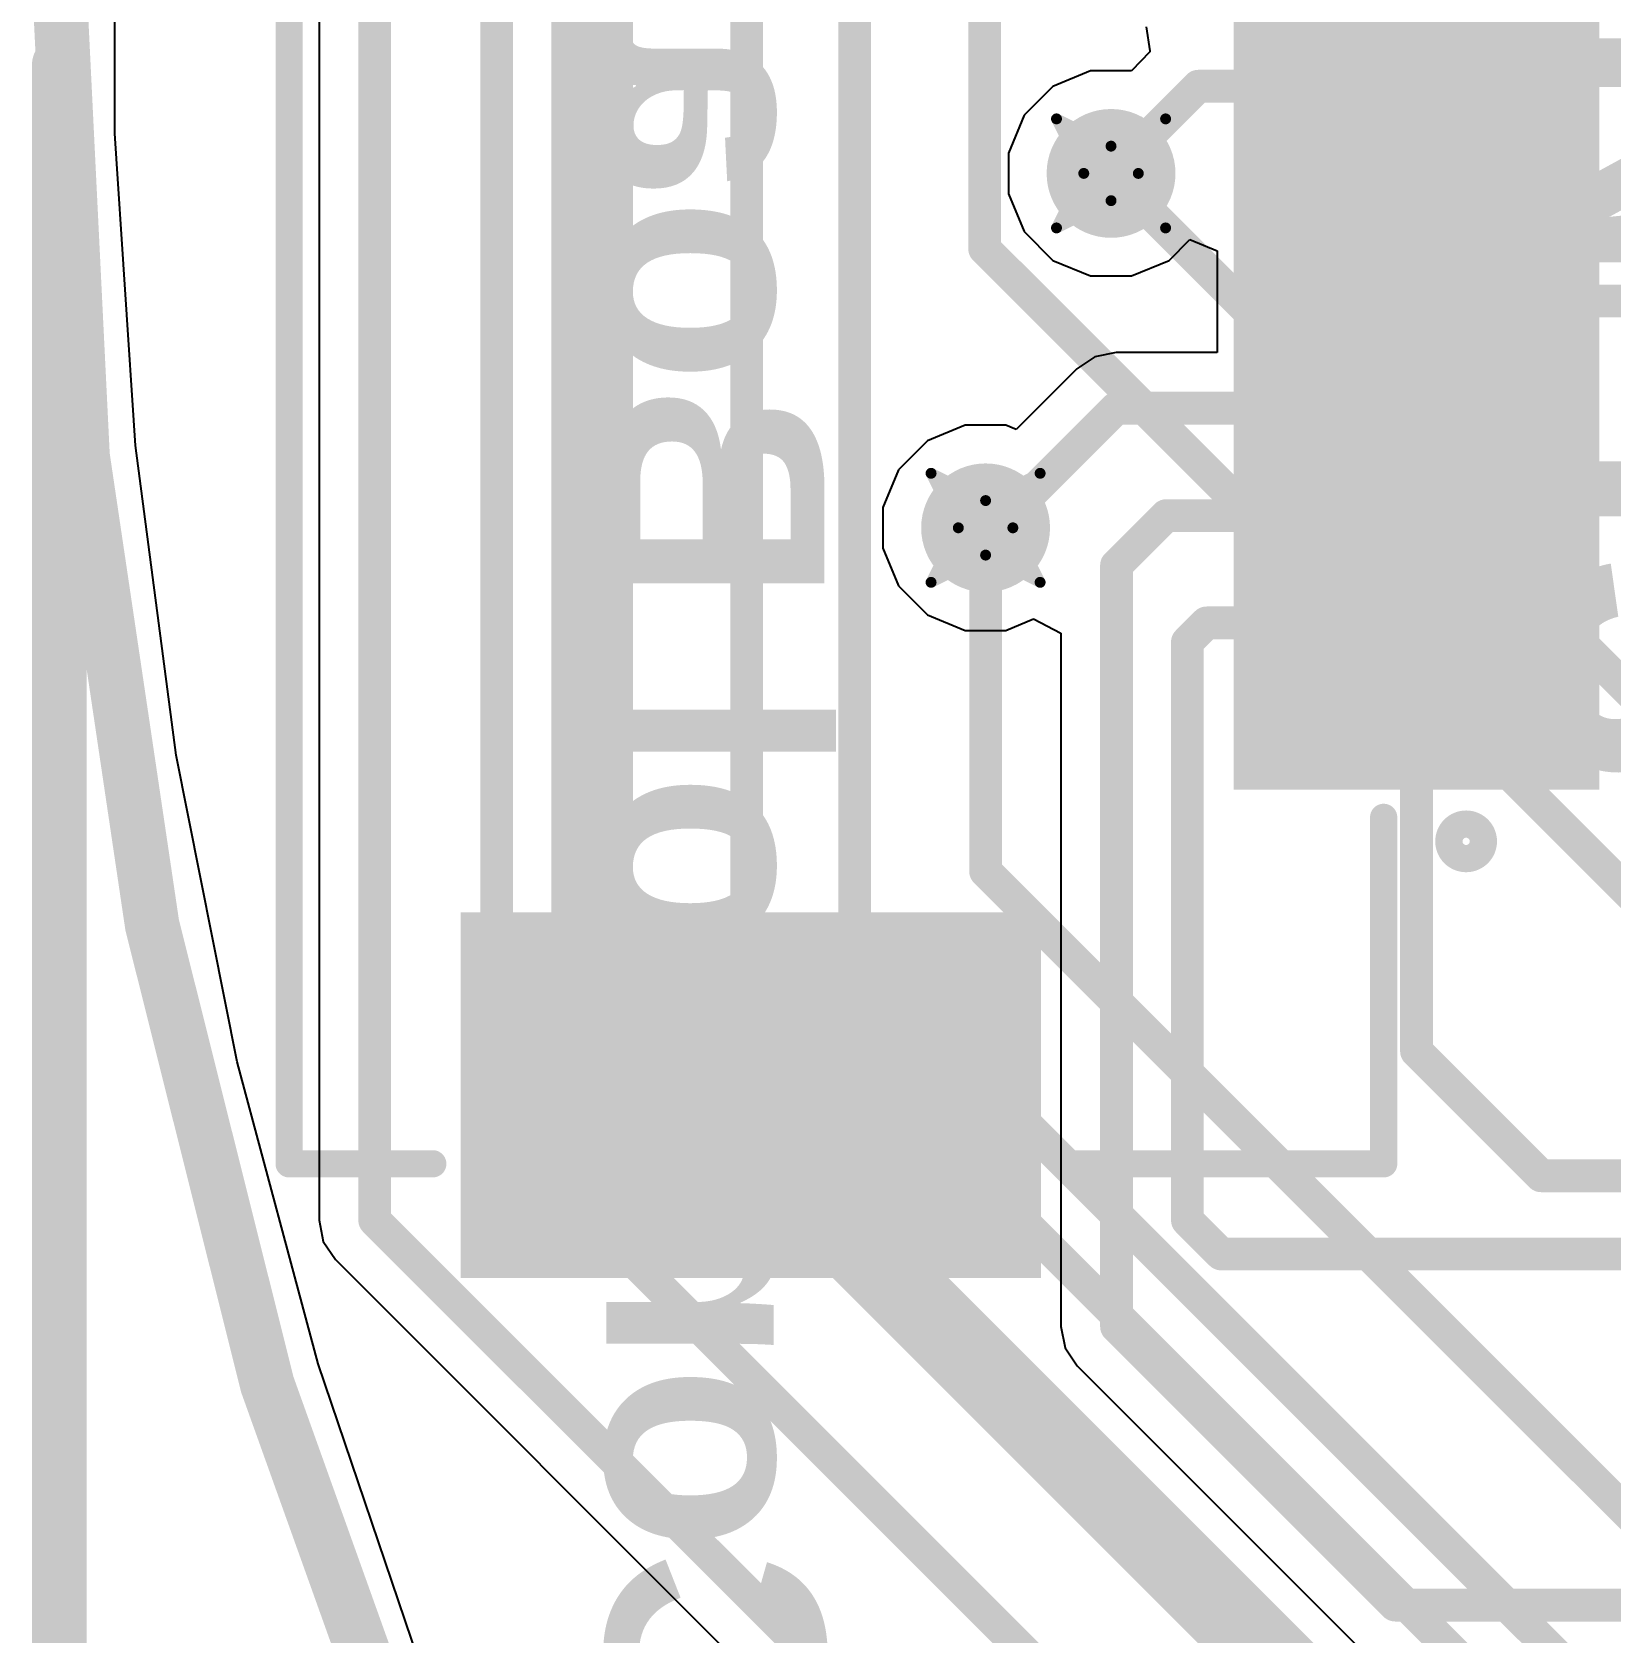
# Model space of a CAD drawing. Header units: inches. Extents: x -8 to 384, y -12 to 64.
# Drawn here: x -7.59 to -0.24, y 5.67 to 13.13 of the extents above; entities that cross this region are included whole.
import ezdxf

# ---------------------------------------------------------------- set-up
doc = ezdxf.new("R2010")
doc.units = ezdxf.units.IN
for name, color, linetype in [('Board_outline', 216, 'Continuous'), ('Bottom Layer', 5, 'Continuous'), ('Bottom Overlay', 54, 'Continuous'), ('Dimension', 6, 'Continuous'), ('Drill Drawing', 1, 'Continuous'), ('Top Layer', 1, 'Continuous'), ('Top Overlay', 2, 'Continuous'), ('Top Paste', 8, 'Continuous'), ('Top Solder', 216, 'Continuous'), ('Via Holes', 16, 'Continuous')]:
    doc.layers.add(name, color=color, linetype=linetype)
doc.styles.add('Arial_Bold', font='', dxfattribs={"height": 0.2})
doc.styles.get('Arial_Bold').set_extended_font_data('Arial', bold=True)

# ---------------------------------------------------------------- blocks, each defined once
blk = doc.blocks.new('HC_FPC_05_20_15RLTAG_6')
at = {"layer": 'Top Layer'}
for points in [[(-3.6749, 2.3), (-3.3249, 2.3), (-3.3249, 0.8), (-3.6749, 0.8)], [(-3.175, 2.3), (-2.825, 2.3), (-2.825, 0.8), (-3.175, 0.8)], [(-2.6749, 2.3), (-2.3249, 2.3), (-2.3249, 0.8), (-2.6749, 0.8)], [(-2.175, 2.3), (-1.825, 2.3), (-1.825, 0.8), (-2.175, 0.8)], [(-1.6749, 2.3), (-1.3249, 2.3), (-1.3249, 0.8), (-1.6749, 0.8)], [(-1.175, 2.3), (-0.825, 2.3), (-0.825, 0.8), (-1.175, 0.8)], [(-0.6751, 2.3), (-0.3251, 2.3), (-0.3251, 0.8), (-0.6751, 0.8)], [(-0.175, 2.3), (0.175, 2.3), (0.175, 0.8), (-0.175, 0.8)], [(0.3249, 2.3), (0.6749, 2.3), (0.6749, 0.8), (0.3249, 0.8)], [(0.825, 2.3), (1.175, 2.3), (1.175, 0.8), (0.825, 0.8)], [(1.3251, 2.3), (1.6751, 2.3), (1.6751, 0.8), (1.3251, 0.8)], [(1.825, 2.3), (2.175, 2.3), (2.175, 0.8), (1.825, 0.8)], [(2.3251, 2.3), (2.6751, 2.3), (2.6751, 0.8), (2.3251, 0.8)], [(2.825, 2.3), (3.175, 2.3), (3.175, 0.8), (2.825, 0.8)], [(3.3251, 2.3), (3.6751, 2.3), (3.6751, 0.8), (3.3251, 0.8)], [(-5.9499, -0.3), (-4.4499, -0.3), (-4.4499, -2.8), (-5.9499, -2.8)], [(4.4499, -0.3), (5.9499, -0.3), (5.9499, -2.8), (4.4499, -2.8)]]:
    blk.add_hatch(color=1, dxfattribs=at).paths.add_polyline_path(points)
at = {"layer": 'Top Paste'}
for points in [[(-3.6749, 2.3), (-3.3249, 2.3), (-3.3249, 0.8), (-3.6749, 0.8)], [(-3.175, 2.3), (-2.825, 2.3), (-2.825, 0.8), (-3.175, 0.8)], [(-2.6749, 2.3), (-2.3249, 2.3), (-2.3249, 0.8), (-2.6749, 0.8)], [(-2.175, 2.3), (-1.825, 2.3), (-1.825, 0.8), (-2.175, 0.8)], [(-1.6749, 2.3), (-1.3249, 2.3), (-1.3249, 0.8), (-1.6749, 0.8)], [(-1.175, 2.3), (-0.825, 2.3), (-0.825, 0.8), (-1.175, 0.8)], [(-0.6751, 2.3), (-0.3251, 2.3), (-0.3251, 0.8), (-0.6751, 0.8)], [(-0.175, 2.3), (0.175, 2.3), (0.175, 0.8), (-0.175, 0.8)], [(0.3249, 2.3), (0.6749, 2.3), (0.6749, 0.8), (0.3249, 0.8)], [(0.825, 2.3), (1.175, 2.3), (1.175, 0.8), (0.825, 0.8)], [(1.3251, 2.3), (1.6751, 2.3), (1.6751, 0.8), (1.3251, 0.8)], [(1.825, 2.3), (2.175, 2.3), (2.175, 0.8), (1.825, 0.8)], [(2.3251, 2.3), (2.6751, 2.3), (2.6751, 0.8), (2.3251, 0.8)], [(2.825, 2.3), (3.175, 2.3), (3.175, 0.8), (2.825, 0.8)], [(3.3251, 2.3), (3.6751, 2.3), (3.6751, 0.8), (3.3251, 0.8)], [(-5.9499, -0.3), (-4.4499, -0.3), (-4.4499, -2.8), (-5.9499, -2.8)], [(4.4499, -0.3), (5.9499, -0.3), (5.9499, -2.8), (4.4499, -2.8)]]:
    blk.add_hatch(color=8, dxfattribs=at).paths.add_polyline_path(points)
at = {"layer": 'Top Solder'}
for points in [[(-3.7765, 2.4016), (-3.2233, 2.4016), (-3.2233, 0.6984), (-3.7765, 0.6984)], [(-3.2766, 2.4016), (-2.7234, 2.4016), (-2.7234, 0.6984), (-3.2766, 0.6984)], [(-2.7765, 2.4016), (-2.2233, 2.4016), (-2.2233, 0.6984), (-2.7765, 0.6984)], [(-2.2766, 2.4016), (-1.7234, 2.4016), (-1.7234, 0.6984), (-2.2766, 0.6984)], [(-1.7765, 2.4016), (-1.2233, 2.4016), (-1.2233, 0.6984), (-1.7765, 0.6984)], [(-1.2766, 2.4016), (-0.7234, 2.4016), (-0.7234, 0.6984), (-1.2766, 0.6984)], [(-0.7767, 2.4016), (-0.2235, 2.4016), (-0.2235, 0.6984), (-0.7767, 0.6984)], [(-0.2766, 2.4016), (0.2766, 2.4016), (0.2766, 0.6984), (-0.2766, 0.6984)], [(0.2233, 2.4016), (0.7765, 2.4016), (0.7765, 0.6984), (0.2233, 0.6984)], [(0.7234, 2.4016), (1.2766, 2.4016), (1.2766, 0.6984), (0.7234, 0.6984)], [(1.2235, 2.4016), (1.7767, 2.4016), (1.7767, 0.6984), (1.2235, 0.6984)], [(1.7234, 2.4016), (2.2766, 2.4016), (2.2766, 0.6984), (1.7234, 0.6984)], [(2.2235, 2.4016), (2.7767, 2.4016), (2.7767, 0.6984), (2.2235, 0.6984)], [(2.7234, 2.4016), (3.2766, 2.4016), (3.2766, 0.6984), (2.7234, 0.6984)], [(3.2235, 2.4016), (3.7767, 2.4016), (3.7767, 0.6984), (3.2235, 0.6984)], [(-6.0515, -0.1984), (-4.3483, -0.1984), (-4.3483, -2.9016), (-6.0515, -2.9016)], [(4.3483, -0.1984), (6.0515, -0.1984), (6.0515, -2.9016), (4.3483, -2.9016)]]:
    blk.add_hatch(color=216, dxfattribs=at).paths.add_polyline_path(points)
at = {"layer": 'Top Overlay'}
for points in [[(4.0982, 1.7811, 0.127, 0.127, 1), (3.9375, 1.7811, 0.127, 0.127, 1)], [(3.9058, 1.7811, 0.0635, 0.0635, 1), (3.9693, 1.7811, 0.0635, 0.0635, 1)], [(4.0664, 1.7811, 0.0635, 0.0635, 1), (4.1299, 1.7811, 0.0635, 0.0635, 1)], [(-5.5517, 1.3971, 0.0635, 0.0635, 1), (-5.4882, 1.3971, 0.0635, 0.0635, 1)], [(-5.5517, 1.3971, 0.0635, 0.0635, 1), (-5.4882, 1.3971, 0.0635, 0.0635, 1)], [(-3.9377, 1.3971, 0.0635, 0.0635, 1), (-3.8742, 1.3971, 0.0635, 0.0635, 1)], [(3.8744, 1.3971, 0.0635, 0.0635, 1), (3.9379, 1.3971, 0.0635, 0.0635, 1)], [(5.4882, 1.3971, 0.0635, 0.0635, 1), (5.5517, 1.3971, 0.0635, 0.0635, 1)], [(5.4882, 1.3971, 0.0635, 0.0635, 1), (5.5517, 1.3971, 0.0635, 0.0635, 1)], [(-5.5517, -0.0688, 0.0635, 0.0635, 1), (-5.4882, -0.0688, 0.0635, 0.0635, 1)], [(5.4882, -0.0688, 0.0635, 0.0635, 1), (5.5517, -0.0688, 0.0635, 0.0635, 1)], [(-5.5517, -3.0311, 0.0635, 0.0635, 1), (-5.4882, -3.0311, 0.0635, 0.0635, 1)], [(5.4882, -3.0311, 0.0635, 0.0635, 1), (5.5517, -3.0311, 0.0635, 0.0635, 1)], [(-5.5517, -3.6999, 0.0635, 0.0635, 1), (-5.4882, -3.6999, 0.0635, 0.0635, 1)], [(-5.5517, -3.6999, 0.0635, 0.0635, 1), (-5.4882, -3.6999, 0.0635, 0.0635, 1)], [(5.4882, -3.6999, 0.0635, 0.0635, 1), (5.5517, -3.6999, 0.0635, 0.0635, 1)], [(5.4882, -3.6999, 0.0635, 0.0635, 1), (5.5517, -3.6999, 0.0635, 0.0635, 1)]]:
    blk.add_lwpolyline(points, format="xyseb", close=True, dxfattribs=at)
for points in [[(-3.906, 1.3971, 0.127, 0.127, 0), (-5.5199, 1.3971, 0.127, 0.127, 0)], [(-5.5199, -0.0688, 0.127, 0.127, 0), (-5.5199, 1.3971, 0.127, 0.127, 0)], [(5.52, 1.3971, 0.127, 0.127, 0), (3.9061, 1.3971, 0.127, 0.127, 0)], [(5.52, -0.0688, 0.127, 0.127, 0), (5.52, 1.3971, 0.127, 0.127, 0)], [(-5.5199, -3.6999, 0.127, 0.127, 0), (-5.5199, -3.0311, 0.127, 0.127, 0)], [(5.52, -3.6999, 0.127, 0.127, 0), (5.52, -3.0311, 0.127, 0.127, 0)], [(5.52, -3.6999, 0.127, 0.127, 0), (-5.52, -3.6999, 0.127, 0.127, 0)]]:
    blk.add_lwpolyline(points, format="xyseb", dxfattribs=at)

msp = doc.modelspace()

# ---------------------------------------------------------------- hatches: boundary and pattern name
at = {"layer": 'Bottom Layer'}
h = msp.add_hatch(color=5, dxfattribs=at)
edge = h.paths.add_edge_path()
edge.add_arc((-2.5654, 12.4714), 0.3, 0, 360)
h = msp.add_hatch(color=5, dxfattribs=at)
edge = h.paths.add_edge_path()
edge.add_arc((-3.1496, 10.8204), 0.3, 0, 360)
at = {"layer": 'Top Layer'}
h = msp.add_hatch(color=1, dxfattribs=at)
edge = h.paths.add_edge_path()
edge.add_arc((-2.5654, 12.4714), 0.3, 0, 360)
h = msp.add_hatch(color=1, dxfattribs=at)
edge = h.paths.add_edge_path()
edge.add_arc((-3.1496, 10.8204), 0.3, 0, 360)
at = {"layer": 'Via Holes'}
h = msp.add_hatch(color=7, dxfattribs=at)
edge = h.paths.add_edge_path()
edge.add_arc((-2.5654, 12.4714), 0.15, 0, 360)
h = msp.add_hatch(color=7, dxfattribs=at)
edge = h.paths.add_edge_path()
edge.add_arc((-3.1496, 10.8204), 0.15, 0, 360)

# ---------------------------------------------------------------- linework, layer by layer
at = {"layer": 'Board_outline'}
msp.add_lwpolyline([(37.5368, 13.3604, 0.254, 0.254, 1), (-7.4632, 13.3604, 0.254, 0.254, 1)], format="xyseb", close=True, dxfattribs=at)
at = {"layer": 'Bottom Layer'}
for p, q in [((-6.2534, 16.256), (-6.2534, 7.5946)), ((-7.2042, 12.6577), (-7.2042, 13.3858)), ((-7.109, 11.2046), (-7.2042, 12.6577)), ((-6.9189, 9.7609), (-7.109, 11.2046)), ((-6.6348, 8.3327), (-6.9189, 9.7609)), ((-6.2579, 6.9261), (-6.6348, 8.3327)), ((-6.2534, 7.5946), (-6.2337, 7.4955)), ((-6.2337, 7.4955), (-6.1775, 7.4115)), ((-6.1775, 7.4115), (-1.6668, 2.9007)), ((-5.7899, 5.5472), (-6.2579, 6.9261))]:
    msp.add_line(p, q, dxfattribs=at)
for points in [[(-5.9944, 7.5946, 0.1524, 0.1524, 0), (-5.9944, 16.256, 0.1524, 0.1524, 0)], [(-5.426, 8.0422, 0.1524, 0.1524, 0), (-5.426, 15.9862, 0.1524, 0.1524, 0)], [(-3.7592, 8.8392, 0.1524, 0.1524, 0), (-3.7592, 14.8844, 0.1524, 0.1524, 0)], [(-4.9815, 8.7153, 0.381, 0.381, 0), (-4.9815, 14.5262, 0.381, 0.381, 0)], [(-4.262, 8.875, 0.1524, 0.1524, 0), (-4.262, 14.1982, 0.1524, 0.1524, 0)], [(-3.154, 12.1202, 0.1524, 0.1524, 0), (-3.154, 13.6398, 0.1524, 0.1524, 0)], [(-2.5654, 12.4714, 0.1524, 0.1524, 0), (0.1016, 9.8044, 0.1524, 0.1524, 0)], [(-3.154, 12.1202, 0.1524, 0.1524, 0), (0.1016, 8.8646, 0.1524, 0.1524, 0)], [(-3.1496, 9.2202, 0.1524, 0.1524, 0), (-3.1496, 10.8204, 0.1524, 0.1524, 0)], [(-3.1496, 9.2202, 0.1524, 0.1524, 0), (1.7526, 4.318, 0.1524, 0.1524, 0)], [(-4.262, 8.875, 0.1524, 0.1524, 0), (1.9206, 2.6924, 0.1524, 0.1524, 0)], [(-4.9815, 8.7153, 0.381, 0.381, 0), (-0.9635, 4.6973, 0.381, 0.381, 0)], [(-3.7592, 8.8392, 0.1524, 0.1524, 0), (2.0574, 3.0226, 0.1524, 0.1524, 0)], [(-5.426, 8.0422, 0.1524, 0.1524, 0), (-0.8908, 3.507, 0.1524, 0.1524, 0)], [(-5.9944, 7.5946, 0.1524, 0.1524, 0), (-1.1938, 2.794, 0.1524, 0.1524, 0)]]:
    msp.add_lwpolyline(points, format="xyseb", dxfattribs=at)
for points in [[(-2.6035, 12.4714, 0.0762, 0.0762, 1), (-2.5273, 12.4714, 0.0762, 0.0762, 1)], [(-3.1921, 12.1202, 0.0762, 0.0762, 1), (-3.1159, 12.1202, 0.0762, 0.0762, 1)], [(-3.1921, 12.1202, 0.0762, 0.0762, 1), (-3.1159, 12.1202, 0.0762, 0.0762, 1)], [(-3.1877, 10.8204, 0.0762, 0.0762, 1), (-3.1115, 10.8204, 0.0762, 0.0762, 1)], [(-3.1877, 9.2202, 0.0762, 0.0762, 1), (-3.1115, 9.2202, 0.0762, 0.0762, 1)], [(-3.1877, 9.2202, 0.0762, 0.0762, 1), (-3.1115, 9.2202, 0.0762, 0.0762, 1)], [(-4.3001, 8.875, 0.0762, 0.0762, 1), (-4.2239, 8.875, 0.0762, 0.0762, 1)], [(-4.3001, 8.875, 0.0762, 0.0762, 1), (-4.2239, 8.875, 0.0762, 0.0762, 1)], [(-5.0767, 8.7153, 0.1905, 0.1905, 1), (-4.8862, 8.7153, 0.1905, 0.1905, 1)], [(-5.0767, 8.7153, 0.1905, 0.1905, 1), (-4.8862, 8.7153, 0.1905, 0.1905, 1)], [(-3.7973, 8.8392, 0.0762, 0.0762, 1), (-3.7211, 8.8392, 0.0762, 0.0762, 1)], [(-3.7973, 8.8392, 0.0762, 0.0762, 1), (-3.7211, 8.8392, 0.0762, 0.0762, 1)], [(-5.4641, 8.0422, 0.0762, 0.0762, 1), (-5.3879, 8.0422, 0.0762, 0.0762, 1)], [(-5.4641, 8.0422, 0.0762, 0.0762, 1), (-5.3879, 8.0422, 0.0762, 0.0762, 1)], [(-6.0325, 7.5946, 0.0762, 0.0762, 1), (-5.9563, 7.5946, 0.0762, 0.0762, 1)], [(-6.0325, 7.5946, 0.0762, 0.0762, 1), (-5.9563, 7.5946, 0.0762, 0.0762, 1)]]:
    msp.add_lwpolyline(points, format="xyseb", close=True, dxfattribs=at)
at = {"layer": 'Dimension'}
msp.add_lwpolyline([(-7.4632, -10.922, 0.254, 0.254, 0), (-7.4632, 12.9794, 0.254, 0.254, 0)], format="xyseb", dxfattribs=at)
msp.add_lwpolyline([(-7.5267, 12.9794, 0.127, 0.127, 1), (-7.3997, 12.9794, 0.127, 0.127, 1)], format="xyseb", close=True, dxfattribs=at)
at = {"layer": 'Drill Drawing'}
for points in [[(-2.8194, 12.7254, 0.0508, 0.0508, 0), (-2.5654, 12.5984, 0.0508, 0.0508, 0)], [(-2.8194, 12.7254, 0.0508, 0.0508, 0), (-2.6924, 12.4714, 0.0508, 0.0508, 0)], [(-2.5654, 12.5984, 0.0508, 0.0508, 0), (-2.3114, 12.7254, 0.0508, 0.0508, 0)], [(-2.4384, 12.4714, 0.0508, 0.0508, 0), (-2.3114, 12.7254, 0.0508, 0.0508, 0)], [(-2.8194, 12.2174, 0.0508, 0.0508, 0), (-2.6924, 12.4714, 0.0508, 0.0508, 0)], [(-2.4384, 12.4714, 0.0508, 0.0508, 0), (-2.3114, 12.2174, 0.0508, 0.0508, 0)], [(-2.8194, 12.2174, 0.0508, 0.0508, 0), (-2.5654, 12.3444, 0.0508, 0.0508, 0)], [(-2.5654, 12.3444, 0.0508, 0.0508, 0), (-2.3114, 12.2174, 0.0508, 0.0508, 0)], [(-3.4036, 11.0744, 0.0508, 0.0508, 0), (-3.1496, 10.9474, 0.0508, 0.0508, 0)], [(-3.4036, 11.0744, 0.0508, 0.0508, 0), (-3.2766, 10.8204, 0.0508, 0.0508, 0)], [(-3.1496, 10.9474, 0.0508, 0.0508, 0), (-2.8956, 11.0744, 0.0508, 0.0508, 0)], [(-3.0226, 10.8204, 0.0508, 0.0508, 0), (-2.8956, 11.0744, 0.0508, 0.0508, 0)], [(-3.4036, 10.5664, 0.0508, 0.0508, 0), (-3.2766, 10.8204, 0.0508, 0.0508, 0)], [(-3.0226, 10.8204, 0.0508, 0.0508, 0), (-2.8956, 10.5664, 0.0508, 0.0508, 0)], [(-3.4036, 10.5664, 0.0508, 0.0508, 0), (-3.1496, 10.6934, 0.0508, 0.0508, 0)], [(-3.1496, 10.6934, 0.0508, 0.0508, 0), (-2.8956, 10.5664, 0.0508, 0.0508, 0)]]:
    msp.add_lwpolyline(points, format="xyseb", dxfattribs=at)
for points in [[(-2.8321, 12.7254, 0.0254, 0.0254, 1), (-2.8067, 12.7254, 0.0254, 0.0254, 1)], [(-2.8321, 12.7254, 0.0254, 0.0254, 1), (-2.8067, 12.7254, 0.0254, 0.0254, 1)], [(-2.3241, 12.7254, 0.0254, 0.0254, 1), (-2.2987, 12.7254, 0.0254, 0.0254, 1)], [(-2.3241, 12.7254, 0.0254, 0.0254, 1), (-2.2987, 12.7254, 0.0254, 0.0254, 1)], [(-2.5781, 12.5984, 0.0254, 0.0254, 1), (-2.5527, 12.5984, 0.0254, 0.0254, 1)], [(-2.5781, 12.5984, 0.0254, 0.0254, 1), (-2.5527, 12.5984, 0.0254, 0.0254, 1)], [(-2.7051, 12.4714, 0.0254, 0.0254, 1), (-2.6797, 12.4714, 0.0254, 0.0254, 1)], [(-2.7051, 12.4714, 0.0254, 0.0254, 1), (-2.6797, 12.4714, 0.0254, 0.0254, 1)], [(-2.4511, 12.4714, 0.0254, 0.0254, 1), (-2.4257, 12.4714, 0.0254, 0.0254, 1)], [(-2.4511, 12.4714, 0.0254, 0.0254, 1), (-2.4257, 12.4714, 0.0254, 0.0254, 1)], [(-2.5781, 12.3444, 0.0254, 0.0254, 1), (-2.5527, 12.3444, 0.0254, 0.0254, 1)], [(-2.5781, 12.3444, 0.0254, 0.0254, 1), (-2.5527, 12.3444, 0.0254, 0.0254, 1)], [(-2.8321, 12.2174, 0.0254, 0.0254, 1), (-2.8067, 12.2174, 0.0254, 0.0254, 1)], [(-2.8321, 12.2174, 0.0254, 0.0254, 1), (-2.8067, 12.2174, 0.0254, 0.0254, 1)], [(-2.3241, 12.2174, 0.0254, 0.0254, 1), (-2.2987, 12.2174, 0.0254, 0.0254, 1)], [(-2.3241, 12.2174, 0.0254, 0.0254, 1), (-2.2987, 12.2174, 0.0254, 0.0254, 1)], [(-3.4163, 11.0744, 0.0254, 0.0254, 1), (-3.3909, 11.0744, 0.0254, 0.0254, 1)], [(-3.4163, 11.0744, 0.0254, 0.0254, 1), (-3.3909, 11.0744, 0.0254, 0.0254, 1)], [(-2.9083, 11.0744, 0.0254, 0.0254, 1), (-2.8829, 11.0744, 0.0254, 0.0254, 1)], [(-2.9083, 11.0744, 0.0254, 0.0254, 1), (-2.8829, 11.0744, 0.0254, 0.0254, 1)], [(-3.1623, 10.9474, 0.0254, 0.0254, 1), (-3.1369, 10.9474, 0.0254, 0.0254, 1)], [(-3.1623, 10.9474, 0.0254, 0.0254, 1), (-3.1369, 10.9474, 0.0254, 0.0254, 1)], [(-3.2893, 10.8204, 0.0254, 0.0254, 1), (-3.2639, 10.8204, 0.0254, 0.0254, 1)], [(-3.2893, 10.8204, 0.0254, 0.0254, 1), (-3.2639, 10.8204, 0.0254, 0.0254, 1)], [(-3.0353, 10.8204, 0.0254, 0.0254, 1), (-3.0099, 10.8204, 0.0254, 0.0254, 1)], [(-3.0353, 10.8204, 0.0254, 0.0254, 1), (-3.0099, 10.8204, 0.0254, 0.0254, 1)], [(-3.1623, 10.6934, 0.0254, 0.0254, 1), (-3.1369, 10.6934, 0.0254, 0.0254, 1)], [(-3.1623, 10.6934, 0.0254, 0.0254, 1), (-3.1369, 10.6934, 0.0254, 0.0254, 1)], [(-3.4163, 10.5664, 0.0254, 0.0254, 1), (-3.3909, 10.5664, 0.0254, 0.0254, 1)], [(-3.4163, 10.5664, 0.0254, 0.0254, 1), (-3.3909, 10.5664, 0.0254, 0.0254, 1)], [(-2.9083, 10.5664, 0.0254, 0.0254, 1), (-2.8829, 10.5664, 0.0254, 0.0254, 1)], [(-2.9083, 10.5664, 0.0254, 0.0254, 1), (-2.8829, 10.5664, 0.0254, 0.0254, 1)]]:
    msp.add_lwpolyline(points, format="xyseb", close=True, dxfattribs=at)
at = {"layer": 'Top Layer'}
for p, q in [((-7.2042, 12.6577), (-7.2042, 13.3858)), ((-2.402, 13.1537), (-2.3846, 13.0417)), ((-2.3854, 13.037), (-2.4704, 12.9492)), ((-2.3846, 13.0417), (-2.3854, 13.037)), ((-2.6604, 12.9492), (-2.8361, 12.8765)), ((-2.4704, 12.9492), (-2.6604, 12.9492)), ((-2.8361, 12.8765), (-2.9705, 12.7421)), ((-2.9705, 12.7421), (-3.0432, 12.5664)), ((-7.109, 11.2046), (-7.2042, 12.6577)), ((-3.0432, 12.5664), (-3.0432, 12.3764)), ((-3.0432, 12.3764), (-2.9705, 12.2007)), ((-2.9705, 12.2007), (-2.8361, 12.0663)), ((-2.2947, 12.0663), (-2.1978, 12.1633)), ((-2.1978, 12.1633), (-2.0708, 12.1107)), ((-2.0708, 12.1107), (-2.0708, 11.6367)), ((-2.8361, 12.0663), (-2.6604, 11.9936)), ((-2.4704, 11.9936), (-2.2947, 12.0663)), ((-2.6604, 11.9936), (-2.4704, 11.9936)), ((-2.5415, 11.6367), (-2.6406, 11.6169)), ((-2.0708, 11.6367), (-2.5415, 11.6367)), ((-2.7246, 11.5608), (-3.007, 11.2785)), ((-2.6406, 11.6169), (-2.7246, 11.5608)), ((-3.2446, 11.2982), (-3.4203, 11.2255)), ((-3.0546, 11.2982), (-3.2446, 11.2982)), ((-3.007, 11.2785), (-3.0546, 11.2982)), ((-6.9189, 9.7609), (-7.109, 11.2046)), ((-3.4203, 11.2255), (-3.5547, 11.0911)), ((-3.5547, 11.0911), (-3.6274, 10.9154)), ((-3.6274, 10.9154), (-3.6274, 10.7254)), ((-3.6274, 10.7254), (-3.5547, 10.5497)), ((-3.5547, 10.5497), (-3.4203, 10.4153)), ((-3.4203, 10.4153), (-3.2446, 10.3426)), ((-3.0546, 10.3426), (-2.926, 10.3959)), ((-2.926, 10.3959), (-2.799, 10.3294)), ((-3.2446, 10.3426), (-3.0546, 10.3426)), ((-2.799, 10.3294), (-2.799, 7.0993)), ((-6.6348, 8.3327), (-6.9189, 9.7609)), ((-6.2579, 6.9261), (-6.6348, 8.3327)), ((-2.799, 7.0993), (-2.7793, 7.0002)), ((-2.7793, 7.0002), (-2.7231, 6.9162)), ((-5.7899, 5.5472), (-6.2579, 6.9261)), ((-2.7231, 6.9162), (-1.4256, 5.6187))]:
    msp.add_line(p, q, dxfattribs=at)
for points in [[(-2.5654, 12.4714, 0.1524, 0.1524, 0), (-2.159, 12.8778, 0.1524, 0.1524, 0)], [(-2.159, 12.8778, 0.1524, 0.1524, 0), (-1.143, 12.8778, 0.1524, 0.1524, 0)], [(-1.143, 12.3777, 0.1524, 0.1524, 0), (-0.1445, 12.3777, 0.1524, 0.1524, 0)], [(-1.143, 11.8775, 0.1524, 0.1524, 0), (-0.0411, 11.8775, 0.1524, 0.1524, 0)], [(-3.1242, 10.795, 0.1524, 0.1524, 0), (-2.5415, 11.3777, 0.1524, 0.1524, 0)], [(-2.5415, 11.3777, 0.1524, 0.1524, 0), (-1.143, 11.3777, 0.1524, 0.1524, 0)], [(-3.1496, 10.8204, 0.1524, 0.1524, 0), (-3.1242, 10.795, 0.1524, 0.1524, 0)], [(-2.54, 10.6458, 0.1524, 0.1524, 0), (-2.3082, 10.8775, 0.1524, 0.1524, 0)], [(-2.3082, 10.8775, 0.1524, 0.1524, 0), (-1.143, 10.8775, 0.1524, 0.1524, 0)], [(-2.54, 7.0993, 0.1524, 0.1524, 0), (-2.54, 10.6458, 0.1524, 0.1524, 0)], [(-2.2098, 10.2884, 0.1524, 0.1524, 0), (-2.1205, 10.3777, 0.1524, 0.1524, 0)], [(-2.1205, 10.3777, 0.1524, 0.1524, 0), (-1.143, 10.3777, 0.1524, 0.1524, 0)], [(-2.2098, 7.5946, 0.1524, 0.1524, 0), (-2.2098, 10.2884, 0.1524, 0.1524, 0)], [(-1.143, 8.382, 0.1524, 0.1524, 0), (-1.143, 9.8776, 0.1524, 0.1524, 0)], [(-1.143, 8.382, 0.1524, 0.1524, 0), (-0.5628, 7.8018, 0.1524, 0.1524, 0)], [(-0.5628, 7.8018, 0.1524, 0.1524, 0), (3.947, 7.8018, 0.1524, 0.1524, 0)], [(-2.2098, 7.5946, 0.1524, 0.1524, 0), (-2.0526, 7.4374, 0.1524, 0.1524, 0)], [(-2.0526, 7.4374, 0.1524, 0.1524, 0), (2.5409, 7.4374, 0.1524, 0.1524, 0)], [(-2.54, 7.0993, 0.1524, 0.1524, 0), (-1.2425, 5.8018, 0.1524, 0.1524, 0)], [(-1.2425, 5.8018, 0.1524, 0.1524, 0), (2.0934, 5.8018, 0.1524, 0.1524, 0)]]:
    msp.add_lwpolyline(points, format="xyseb", dxfattribs=at)
for points in [[(-2.1971, 12.8778, 0.0762, 0.0762, 1), (-2.1209, 12.8778, 0.0762, 0.0762, 1)], [(-2.1971, 12.8778, 0.0762, 0.0762, 1), (-2.1209, 12.8778, 0.0762, 0.0762, 1)], [(-1.1811, 12.8778, 0.0762, 0.0762, 1), (-1.1049, 12.8778, 0.0762, 0.0762, 1)], [(-2.6035, 12.4714, 0.0762, 0.0762, 1), (-2.5273, 12.4714, 0.0762, 0.0762, 1)], [(-1.1811, 12.3777, 0.0762, 0.0762, 1), (-1.1049, 12.3777, 0.0762, 0.0762, 1)], [(-1.1811, 11.8775, 0.0762, 0.0762, 1), (-1.1049, 11.8775, 0.0762, 0.0762, 1)], [(-2.5796, 11.3777, 0.0762, 0.0762, 1), (-2.5034, 11.3777, 0.0762, 0.0762, 1)], [(-2.5796, 11.3777, 0.0762, 0.0762, 1), (-2.5034, 11.3777, 0.0762, 0.0762, 1)], [(-1.1811, 11.3777, 0.0762, 0.0762, 1), (-1.1049, 11.3777, 0.0762, 0.0762, 1)], [(-3.1877, 10.8204, 0.0762, 0.0762, 1), (-3.1115, 10.8204, 0.0762, 0.0762, 1)], [(-2.3463, 10.8775, 0.0762, 0.0762, 1), (-2.2701, 10.8775, 0.0762, 0.0762, 1)], [(-2.3463, 10.8775, 0.0762, 0.0762, 1), (-2.2701, 10.8775, 0.0762, 0.0762, 1)], [(-1.1811, 10.8775, 0.0762, 0.0762, 1), (-1.1049, 10.8775, 0.0762, 0.0762, 1)], [(-3.1623, 10.795, 0.0762, 0.0762, 1), (-3.0861, 10.795, 0.0762, 0.0762, 1)], [(-3.1623, 10.795, 0.0762, 0.0762, 1), (-3.0861, 10.795, 0.0762, 0.0762, 1)], [(-2.5781, 10.6458, 0.0762, 0.0762, 1), (-2.5019, 10.6458, 0.0762, 0.0762, 1)], [(-2.5781, 10.6458, 0.0762, 0.0762, 1), (-2.5019, 10.6458, 0.0762, 0.0762, 1)], [(-2.1586, 10.3777, 0.0762, 0.0762, 1), (-2.0824, 10.3777, 0.0762, 0.0762, 1)], [(-2.1586, 10.3777, 0.0762, 0.0762, 1), (-2.0824, 10.3777, 0.0762, 0.0762, 1)], [(-1.1811, 10.3777, 0.0762, 0.0762, 1), (-1.1049, 10.3777, 0.0762, 0.0762, 1)], [(-2.2479, 10.2884, 0.0762, 0.0762, 1), (-2.1717, 10.2884, 0.0762, 0.0762, 1)], [(-2.2479, 10.2884, 0.0762, 0.0762, 1), (-2.1717, 10.2884, 0.0762, 0.0762, 1)], [(-1.1811, 9.8776, 0.0762, 0.0762, 1), (-1.1049, 9.8776, 0.0762, 0.0762, 1)], [(-1.1811, 8.382, 0.0762, 0.0762, 1), (-1.1049, 8.382, 0.0762, 0.0762, 1)], [(-1.1811, 8.382, 0.0762, 0.0762, 1), (-1.1049, 8.382, 0.0762, 0.0762, 1)], [(-0.6009, 7.8018, 0.0762, 0.0762, 1), (-0.5247, 7.8018, 0.0762, 0.0762, 1)], [(-0.6009, 7.8018, 0.0762, 0.0762, 1), (-0.5247, 7.8018, 0.0762, 0.0762, 1)], [(-2.2479, 7.5946, 0.0762, 0.0762, 1), (-2.1717, 7.5946, 0.0762, 0.0762, 1)], [(-2.2479, 7.5946, 0.0762, 0.0762, 1), (-2.1717, 7.5946, 0.0762, 0.0762, 1)], [(-2.0907, 7.4374, 0.0762, 0.0762, 1), (-2.0145, 7.4374, 0.0762, 0.0762, 1)], [(-2.0907, 7.4374, 0.0762, 0.0762, 1), (-2.0145, 7.4374, 0.0762, 0.0762, 1)], [(-2.5781, 7.0993, 0.0762, 0.0762, 1), (-2.5019, 7.0993, 0.0762, 0.0762, 1)], [(-2.5781, 7.0993, 0.0762, 0.0762, 1), (-2.5019, 7.0993, 0.0762, 0.0762, 1)], [(-1.2806, 5.8018, 0.0762, 0.0762, 1), (-1.2044, 5.8018, 0.0762, 0.0762, 1)], [(-1.2806, 5.8018, 0.0762, 0.0762, 1), (-1.2044, 5.8018, 0.0762, 0.0762, 1)]]:
    msp.add_lwpolyline(points, format="xyseb", close=True, dxfattribs=at)

# ---------------------------------------------------------------- block references
at = {"rotation": 270}
msp.add_blockref('HC_FPC_05_20_15RLTAG_6', (-2.693, 13.3777), dxfattribs=at)

# ---------------------------------------------------------------- texts
at = {"layer": 'Bottom Overlay', "style": 'Arial_Bold', "text_generation_flag": 2}
msp.add_text('Control Board-v2.0', height=1.016, rotation=270, dxfattribs=at).set_placement((-4.9161, 5.0283))
at = {"layer": 'Top Overlay', "style": 'Arial_Bold'}
msp.add_text('SENSOR', height=1.27, rotation=90, dxfattribs=at).set_placement((0.7324, 9.5723))

doc.saveas('drawing.dxf')
